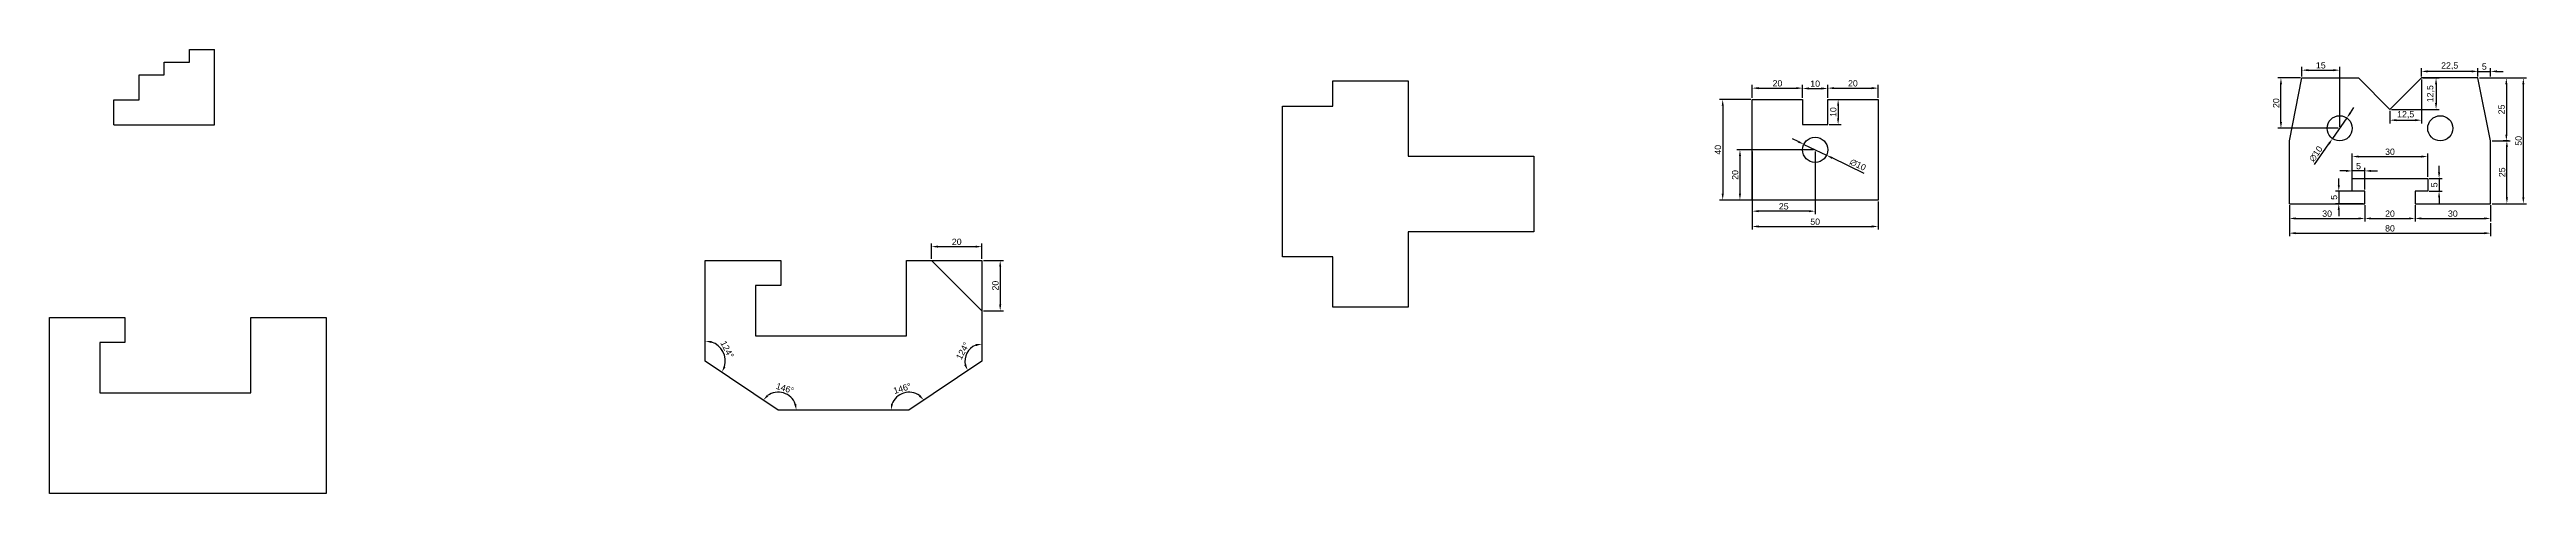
# Model space of a CAD drawing. Header units: millimetres. Extents: x 2360 to 3345, y 2267 to 2443.
import ezdxf

# ---------------------------------------------------------------- set-up
doc = ezdxf.new("R2010")
doc.units = ezdxf.units.MM
doc.styles.get("Standard").update_dxf_attribs({"font": 'arial.ttf'})
doc.dimstyles.new('ISO-25', dxfattribs={"dimtxt": 2.5, "dimasz": 2.5, "dimexe": 1.25, "dimexo": 0.625, "dimtad": 1, "dimtxsty": 'Standard', "dimcen": 2.5, "dimadec": 0, "dimazin": 0, "dimtfac": 1, "dimtmove": 0, "dimatfit": 3, "dimfxl": 1, "dimarcsym": 0})

# ---------------------------------------------------------------- blocks, each defined once
blk = doc.blocks.new('*D1')
at = {"color": 0, "lineweight": -2, "transparency": 16777216}
for p, q in [((2710.87, 2360.12), (2710.87, 2366.26)), ((2713.37, 2365.01), (2728.37, 2365.01)), ((2730.87, 2360.12), (2730.87, 2366.26))]:
    blk.add_line(p, q, dxfattribs=at)
at = {"color": 0, "transparency": 16777216}
for points in [[(2713.37, 2365.43), (2713.37, 2364.6), (2710.87, 2365.01)], [(2728.37, 2365.43), (2728.37, 2364.6), (2730.87, 2365.01)]]:
    blk.add_solid(points, dxfattribs=at)
at = {"layer": 'Defpoints', "color": 0, "transparency": 16777216}
for p in [(2730.87, 2365.01), (2710.87, 2359.5), (2730.87, 2359.5)]:
    blk.add_point(p, dxfattribs=at)
at = {"color": 0, "transparency": 16777216, "insert": (2720.87, 2366.92), "char_height": 2.5, "attachment_point": 5}
blk.add_mtext('20', dxfattribs=at)
blk = doc.blocks.new('*D2')
at = {"color": 0, "lineweight": -2, "transparency": 16777216}
for p, q in [((2731.5, 2359.5), (2739.4, 2359.5)), ((2738.15, 2357), (2738.15, 2342)), ((2731.5, 2339.5), (2739.4, 2339.5))]:
    blk.add_line(p, q, dxfattribs=at)
at = {"color": 0, "transparency": 16777216}
for points in [[(2737.74, 2357), (2738.57, 2357), (2738.15, 2359.5)], [(2737.74, 2342), (2738.57, 2342), (2738.15, 2339.5)]]:
    blk.add_solid(points, dxfattribs=at)
at = {"layer": 'Defpoints', "color": 0, "transparency": 16777216}
for p in [(2730.87, 2359.5), (2730.87, 2339.5), (2738.15, 2339.5)]:
    blk.add_point(p, dxfattribs=at)
at = {"color": 0, "transparency": 16777216, "insert": (2736.25, 2349.5), "char_height": 2.5, "attachment_point": 5, "rotation": 90}
blk.add_mtext('20', dxfattribs=at)
blk = doc.blocks.new('*D3')
at = {"color": 0, "lineweight": -2, "transparency": 16777216}
blk.add_arc((2701.85, 2299.93), 7.17, 54.06911, 159.93089, dxfattribs=at)
at = {"color": 0, "transparency": 16777216}
for points in [[(2706.36, 2306.03), (2705.76, 2305.45), (2707.8, 2303.94)], [(2695.53, 2302.32), (2694.71, 2302.46), (2694.68, 2299.93)]]:
    blk.add_solid(points, dxfattribs=at)
at = {"layer": 'Defpoints', "color": 0, "transparency": 16777216}
for p in [(2730.87, 2319.5), (2702.77, 2307.04), (2650.03, 2299.93), (2701.85, 2299.93), (2701.85, 2299.93)]:
    blk.add_point(p, dxfattribs=at)
at = {"color": 0, "transparency": 16777216, "insert": (2699.2, 2308.61), "char_height": 2.5, "attachment_point": 5, "rotation": 17}
blk.add_mtext('146°', dxfattribs=at)
blk = doc.blocks.new('*D4')
at = {"color": 0, "lineweight": -2, "transparency": 16777216}
blk.add_arc((2730.87, 2319.5), 6.78, 111.26045, 192.73955, dxfattribs=at)
at = {"color": 0, "transparency": 16777216}
for points in [[(2728.34, 2326.22), (2728.49, 2325.41), (2730.87, 2326.28)], [(2724.64, 2318.17), (2723.88, 2317.84), (2725.25, 2315.71)]]:
    blk.add_solid(points, dxfattribs=at)
at = {"layer": 'Defpoints', "color": 0, "transparency": 16777216}
for p in [(2730.87, 2339.5), (2726.39, 2324.59), (2730.87, 2319.5), (2730.87, 2319.5), (2701.85, 2299.93)]:
    blk.add_point(p, dxfattribs=at)
at = {"color": 0, "transparency": 16777216, "insert": (2723.23, 2323.56), "char_height": 2.5, "attachment_point": 5, "rotation": 62}
blk.add_mtext('124°', dxfattribs=at)
blk = doc.blocks.new('*D5')
at = {"color": 0, "lineweight": -2, "transparency": 16777216}
blk.add_arc((2649.89, 2299.93), 7.2, 19.99264, 126.00736, dxfattribs=at)
at = {"color": 0, "transparency": 16777216}
for points in [[(2645.95, 2305.46), (2645.35, 2306.04), (2643.92, 2303.95)], [(2657.06, 2302.46), (2656.24, 2302.32), (2657.09, 2299.93)]]:
    blk.add_solid(points, dxfattribs=at)
at = {"layer": 'Defpoints', "color": 0, "transparency": 16777216}
for p in [(2620.87, 2319.5), (2654.64, 2305.34), (2649.89, 2299.93), (2650.03, 2299.93), (2701.85, 2299.93)]:
    blk.add_point(p, dxfattribs=at)
at = {"color": 0, "transparency": 16777216, "insert": (2652.55, 2308.63), "char_height": 2.5, "attachment_point": 5, "rotation": 343}
blk.add_mtext('146°', dxfattribs=at)
blk = doc.blocks.new('*D6')
at = {"color": 0, "lineweight": -2, "transparency": 16777216}
blk.add_arc((2620.87, 2319.5), 7.97, 344.04496, 71.95504, dxfattribs=at)
at = {"color": 0, "transparency": 16777216}
for points in [[(2623.27, 2326.67), (2623.4, 2327.49), (2620.87, 2327.47)], [(2628.91, 2317.13), (2628.16, 2317.48), (2627.48, 2315.04)]]:
    blk.add_solid(points, dxfattribs=at)
at = {"layer": 'Defpoints', "color": 0, "transparency": 16777216}
for p in [(2620.87, 2359.5), (2620.87, 2319.5), (2620.87, 2319.5), (2628.78, 2320.52), (2649.89, 2299.93)]:
    blk.add_point(p, dxfattribs=at)
at = {"color": 0, "transparency": 16777216, "insert": (2629.57, 2324.12), "char_height": 2.5, "attachment_point": 5, "rotation": 298}
blk.add_mtext('124°', dxfattribs=at)
blk = doc.blocks.new('*D8')
at = {"color": 0, "lineweight": -2, "transparency": 16777216}
for p, q in [((3036.63, 2423.53), (3024.24, 2423.53)), ((3025.49, 2421.03), (3025.49, 2386.03)), ((3036.63, 2383.53), (3024.24, 2383.53))]:
    blk.add_line(p, q, dxfattribs=at)
at = {"color": 0, "transparency": 16777216}
for points in [[(3025.08, 2421.03), (3025.91, 2421.03), (3025.49, 2423.53)], [(3025.08, 2386.03), (3025.91, 2386.03), (3025.49, 2383.53)]]:
    blk.add_solid(points, dxfattribs=at)
at = {"layer": 'Defpoints', "color": 0, "transparency": 16777216}
for p in [(3037.26, 2423.53), (3025.49, 2383.53), (3037.26, 2383.53)]:
    blk.add_point(p, dxfattribs=at)
at = {"color": 0, "transparency": 16777216, "insert": (3023.59, 2403.53), "char_height": 2.5, "attachment_point": 5, "rotation": 90}
blk.add_mtext('40', dxfattribs=at)
blk = doc.blocks.new('*D9')
at = {"color": 0, "lineweight": -2, "transparency": 16777216}
for p, q in [((3037.26, 2424.15), (3037.26, 2429.3)), ((3039.76, 2428.05), (3054.76, 2428.05)), ((3057.26, 2424.15), (3057.26, 2429.3))]:
    blk.add_line(p, q, dxfattribs=at)
at = {"color": 0, "transparency": 16777216}
for points in [[(3039.76, 2428.47), (3039.76, 2427.63), (3037.26, 2428.05)], [(3054.76, 2428.47), (3054.76, 2427.63), (3057.26, 2428.05)]]:
    blk.add_solid(points, dxfattribs=at)
at = {"layer": 'Defpoints', "color": 0, "transparency": 16777216}
for p in [(3037.26, 2423.53), (3057.26, 2428.05), (3057.26, 2423.53)]:
    blk.add_point(p, dxfattribs=at)
at = {"color": 0, "transparency": 16777216, "insert": (3047.26, 2429.95), "char_height": 2.5, "attachment_point": 5}
blk.add_mtext('20', dxfattribs=at)
blk = doc.blocks.new('*D10')
at = {"color": 0, "lineweight": -2, "transparency": 16777216}
for p, q in [((3067.88, 2423.53), (3072.64, 2423.53)), ((3067.88, 2413.53), (3072.64, 2413.53)), ((3071.39, 2421.03), (3071.39, 2416.03))]:
    blk.add_line(p, q, dxfattribs=at)
at = {"color": 0, "transparency": 16777216}
for points in [[(3070.98, 2421.03), (3071.81, 2421.03), (3071.39, 2423.53)], [(3070.98, 2416.03), (3071.81, 2416.03), (3071.39, 2413.53)]]:
    blk.add_solid(points, dxfattribs=at)
at = {"layer": 'Defpoints', "color": 0, "transparency": 16777216}
for p in [(3067.26, 2423.53), (3067.26, 2413.53), (3071.39, 2413.53)]:
    blk.add_point(p, dxfattribs=at)
at = {"color": 0, "transparency": 16777216, "insert": (3069.49, 2418.53), "char_height": 2.5, "attachment_point": 5, "rotation": 90}
blk.add_mtext('10', dxfattribs=at)
blk = doc.blocks.new('*D11')
at = {"color": 0, "lineweight": -2, "transparency": 16777216}
for p, q in [((3057.26, 2424.15), (3057.26, 2429.17)), ((3059.76, 2427.92), (3064.76, 2427.92)), ((3067.26, 2424.15), (3067.26, 2429.17))]:
    blk.add_line(p, q, dxfattribs=at)
at = {"color": 0, "transparency": 16777216}
for points in [[(3059.76, 2428.33), (3059.76, 2427.5), (3057.26, 2427.92)], [(3064.76, 2428.33), (3064.76, 2427.5), (3067.26, 2427.92)]]:
    blk.add_solid(points, dxfattribs=at)
at = {"layer": 'Defpoints', "color": 0, "transparency": 16777216}
for p in [(3057.26, 2423.53), (3067.26, 2427.92), (3067.26, 2423.53)]:
    blk.add_point(p, dxfattribs=at)
at = {"color": 0, "transparency": 16777216, "insert": (3062.26, 2429.82), "char_height": 2.5, "attachment_point": 5}
blk.add_mtext('10', dxfattribs=at)
blk = doc.blocks.new('*D12')
at = {"color": 0, "lineweight": -2, "transparency": 16777216}
for p, q in [((3067.26, 2424.15), (3067.26, 2429.3)), ((3069.76, 2428.05), (3084.76, 2428.05)), ((3087.26, 2424.15), (3087.26, 2429.3))]:
    blk.add_line(p, q, dxfattribs=at)
at = {"color": 0, "transparency": 16777216}
for points in [[(3069.76, 2428.47), (3069.76, 2427.63), (3067.26, 2428.05)], [(3084.76, 2428.47), (3084.76, 2427.63), (3087.26, 2428.05)]]:
    blk.add_solid(points, dxfattribs=at)
at = {"layer": 'Defpoints', "color": 0, "transparency": 16777216}
for p in [(3067.26, 2423.53), (3087.26, 2428.05), (3087.26, 2423.53)]:
    blk.add_point(p, dxfattribs=at)
at = {"color": 0, "transparency": 16777216, "insert": (3077.26, 2429.95), "char_height": 2.5, "attachment_point": 5}
blk.add_mtext('20', dxfattribs=at)
blk = doc.blocks.new('*D13')
at = {"color": 0, "lineweight": -2, "transparency": 16777216}
for p, q in [((3037.26, 2382.9), (3037.26, 2371.78)), ((3087.26, 2382.9), (3087.26, 2371.78)), ((3039.76, 2373.03), (3084.76, 2373.03))]:
    blk.add_line(p, q, dxfattribs=at)
at = {"color": 0, "transparency": 16777216}
for points in [[(3039.76, 2373.45), (3039.76, 2372.61), (3037.26, 2373.03)], [(3084.76, 2373.45), (3084.76, 2372.61), (3087.26, 2373.03)]]:
    blk.add_solid(points, dxfattribs=at)
at = {"layer": 'Defpoints', "color": 0, "transparency": 16777216}
for p in [(3037.26, 2383.53), (3087.26, 2383.53), (3087.26, 2373.03)]:
    blk.add_point(p, dxfattribs=at)
at = {"color": 0, "transparency": 16777216, "insert": (3062.26, 2374.93), "char_height": 2.5, "attachment_point": 5}
blk.add_mtext('50', dxfattribs=at)
blk = doc.blocks.new('*D14')
at = {"color": 0, "lineweight": -2, "transparency": 16777216}
for p, q in [((3055.5, 2406.77), (3053.24, 2407.85)), ((3057.75, 2405.69), (3066.77, 2401.37)), ((3081.81, 2394.15), (3069.02, 2400.28))]:
    blk.add_line(p, q, dxfattribs=at)
at = {"color": 0, "transparency": 16777216}
for points in [[(3055.68, 2407.15), (3055.32, 2406.4), (3057.75, 2405.69)], [(3069.2, 2400.66), (3068.84, 2399.91), (3066.77, 2401.37)]]:
    blk.add_solid(points, dxfattribs=at)
at = {"layer": 'Defpoints', "color": 0, "transparency": 16777216}
for p in [(3057.75, 2405.69), (3066.77, 2401.37)]:
    blk.add_point(p, dxfattribs=at)
at = {"color": 0, "transparency": 16777216, "insert": (3079.26, 2397.56), "char_height": 2.5, "attachment_point": 5, "rotation": 334.36987}
blk.add_mtext('∅10', dxfattribs=at)
blk = doc.blocks.new('*D15')
at = {"color": 0, "lineweight": -2, "transparency": 16777216}
for p, q in [((3037.26, 2402.9), (3037.26, 2377.87)), ((3062.26, 2402.9), (3062.26, 2377.87)), ((3059.76, 2379.12), (3039.76, 2379.12))]:
    blk.add_line(p, q, dxfattribs=at)
at = {"color": 0, "transparency": 16777216}
for points in [[(3039.76, 2379.53), (3039.76, 2378.7), (3037.26, 2379.12)], [(3059.76, 2379.53), (3059.76, 2378.7), (3062.26, 2379.12)]]:
    blk.add_solid(points, dxfattribs=at)
at = {"layer": 'Defpoints', "color": 0, "transparency": 16777216}
for p in [(3037.26, 2403.53), (3062.26, 2403.53), (3037.26, 2379.12)]:
    blk.add_point(p, dxfattribs=at)
at = {"color": 0, "transparency": 16777216, "insert": (3049.76, 2381.02), "char_height": 2.5, "attachment_point": 5}
blk.add_mtext('25', dxfattribs=at)
blk = doc.blocks.new('*D16')
at = {"color": 0, "lineweight": -2, "transparency": 16777216}
for p, q in [((3061.63, 2403.53), (3031.1, 2403.53)), ((3032.35, 2401.03), (3032.35, 2386.03)), ((3061.63, 2383.53), (3031.1, 2383.53))]:
    blk.add_line(p, q, dxfattribs=at)
at = {"color": 0, "transparency": 16777216}
for points in [[(3031.93, 2401.03), (3032.76, 2401.03), (3032.35, 2403.53)], [(3031.93, 2386.03), (3032.76, 2386.03), (3032.35, 2383.53)]]:
    blk.add_solid(points, dxfattribs=at)
at = {"layer": 'Defpoints', "color": 0, "transparency": 16777216}
for p in [(3062.26, 2403.53), (3032.35, 2383.53), (3062.26, 2383.53)]:
    blk.add_point(p, dxfattribs=at)
at = {"color": 0, "transparency": 16777216, "insert": (3030.45, 2393.53), "char_height": 2.5, "attachment_point": 5, "rotation": 90}
blk.add_mtext('20', dxfattribs=at)
blk = doc.blocks.new('*D18')
at = {"color": 0, "lineweight": -2, "transparency": 16777216}
for p, q in [((3331.48, 2407.09), (3338.6, 2407.09)), ((3337.35, 2384.59), (3337.35, 2404.59)), ((3331.48, 2382.09), (3338.6, 2382.09))]:
    blk.add_line(p, q, dxfattribs=at)
at = {"color": 0, "transparency": 16777216}
for points in [[(3336.93, 2404.59), (3337.76, 2404.59), (3337.35, 2407.09)], [(3336.93, 2384.59), (3337.76, 2384.59), (3337.35, 2382.09)]]:
    blk.add_solid(points, dxfattribs=at)
at = {"layer": 'Defpoints', "color": 0, "transparency": 16777216}
for p in [(3330.86, 2407.09), (3337.35, 2407.09), (3330.86, 2382.09)]:
    blk.add_point(p, dxfattribs=at)
at = {"color": 0, "transparency": 16777216, "insert": (3335.45, 2394.59), "char_height": 2.5, "attachment_point": 5, "rotation": 90}
blk.add_mtext('25', dxfattribs=at)
blk = doc.blocks.new('*D24')
at = {"color": 0, "lineweight": -2, "transparency": 16777216}
for p, q in [((3323.36, 2434.72), (3320.86, 2434.72)), ((3325.86, 2432.72), (3325.86, 2435.97)), ((3325.86, 2434.72), (3330.86, 2434.72)), ((3330.86, 2432.72), (3330.86, 2435.97)), ((3333.36, 2434.72), (3335.86, 2434.72))]:
    blk.add_line(p, q, dxfattribs=at)
at = {"color": 0, "transparency": 16777216}
for points in [[(3323.36, 2435.13), (3323.36, 2434.3), (3325.86, 2434.72)], [(3333.36, 2435.13), (3333.36, 2434.3), (3330.86, 2434.72)]]:
    blk.add_solid(points, dxfattribs=at)
at = {"layer": 'Defpoints', "color": 0, "transparency": 16777216}
for p in [(3330.86, 2434.72), (3325.86, 2432.09), (3330.86, 2432.09)]:
    blk.add_point(p, dxfattribs=at)
at = {"color": 0, "transparency": 16777216, "insert": (3328.36, 2436.61), "char_height": 2.5, "attachment_point": 5}
blk.add_mtext('5', dxfattribs=at)
blk = doc.blocks.new('*D25')
at = {"color": 0, "lineweight": -2, "transparency": 16777216}
for p, q in [((3303.36, 2432.72), (3303.36, 2435.97)), ((3323.36, 2434.72), (3305.86, 2434.72)), ((3325.86, 2432.72), (3325.86, 2435.97))]:
    blk.add_line(p, q, dxfattribs=at)
at = {"color": 0, "transparency": 16777216}
for points in [[(3305.86, 2435.13), (3305.86, 2434.3), (3303.36, 2434.72)], [(3323.36, 2435.13), (3323.36, 2434.3), (3325.86, 2434.72)]]:
    blk.add_solid(points, dxfattribs=at)
at = {"layer": 'Defpoints', "color": 0, "transparency": 16777216}
for p in [(3303.36, 2434.72), (3303.36, 2432.09), (3325.86, 2432.09)]:
    blk.add_point(p, dxfattribs=at)
at = {"color": 0, "transparency": 16777216, "insert": (3314.61, 2436.84), "char_height": 2.5, "attachment_point": 5}
blk.add_mtext('22,5', dxfattribs=at)
blk = doc.blocks.new('*D26')
at = {"color": 0, "lineweight": -2, "transparency": 16777216}
for p, q in [((3310.39, 2394.59), (3310.39, 2397.09)), ((3306.48, 2392.09), (3311.64, 2392.09)), ((3306.48, 2387.09), (3311.64, 2387.09)), ((3310.39, 2392.09), (3310.39, 2387.09)), ((3310.39, 2384.59), (3310.39, 2382.09))]:
    blk.add_line(p, q, dxfattribs=at)
at = {"color": 0, "transparency": 16777216}
for points in [[(3309.98, 2394.59), (3310.81, 2394.59), (3310.39, 2392.09)], [(3309.98, 2384.59), (3310.81, 2384.59), (3310.39, 2387.09)]]:
    blk.add_solid(points, dxfattribs=at)
at = {"layer": 'Defpoints', "color": 0, "transparency": 16777216}
for p in [(3305.86, 2392.09), (3305.86, 2387.09), (3310.39, 2387.09)]:
    blk.add_point(p, dxfattribs=at)
at = {"color": 0, "transparency": 16777216, "insert": (3308.5, 2389.59), "char_height": 2.5, "attachment_point": 5, "rotation": 90}
blk.add_mtext('5', dxfattribs=at)
blk = doc.blocks.new('*D27')
at = {"color": 0, "lineweight": -2, "transparency": 16777216}
for p, q in [((3300.86, 2381.47), (3300.86, 2374.97)), ((3303.36, 2376.22), (3328.36, 2376.22)), ((3330.86, 2381.47), (3330.86, 2374.97))]:
    blk.add_line(p, q, dxfattribs=at)
at = {"color": 0, "transparency": 16777216}
for points in [[(3303.36, 2376.64), (3303.36, 2375.8), (3300.86, 2376.22)], [(3328.36, 2376.64), (3328.36, 2375.8), (3330.86, 2376.22)]]:
    blk.add_solid(points, dxfattribs=at)
at = {"layer": 'Defpoints', "color": 0, "transparency": 16777216}
for p in [(3300.86, 2382.09), (3330.86, 2382.09), (3330.86, 2376.22)]:
    blk.add_point(p, dxfattribs=at)
at = {"color": 0, "transparency": 16777216, "insert": (3315.86, 2378.12), "char_height": 2.5, "attachment_point": 5}
blk.add_mtext('30', dxfattribs=at)
blk = doc.blocks.new('*D28')
at = {"color": 0, "lineweight": -2, "transparency": 16777216}
for p, q in [((3280.86, 2381.47), (3280.86, 2374.97)), ((3283.36, 2376.22), (3298.36, 2376.22)), ((3300.86, 2381.47), (3300.86, 2374.97))]:
    blk.add_line(p, q, dxfattribs=at)
at = {"color": 0, "transparency": 16777216}
for points in [[(3283.36, 2376.64), (3283.36, 2375.8), (3280.86, 2376.22)], [(3298.36, 2376.64), (3298.36, 2375.8), (3300.86, 2376.22)]]:
    blk.add_solid(points, dxfattribs=at)
at = {"layer": 'Defpoints', "color": 0, "transparency": 16777216}
for p in [(3280.86, 2382.09), (3300.86, 2382.09), (3300.86, 2376.22)]:
    blk.add_point(p, dxfattribs=at)
at = {"color": 0, "transparency": 16777216, "insert": (3290.86, 2378.12), "char_height": 2.5, "attachment_point": 5}
blk.add_mtext('20', dxfattribs=at)
blk = doc.blocks.new('*D29')
at = {"color": 0, "lineweight": -2, "transparency": 16777216}
for p, q in [((3250.86, 2381.47), (3250.86, 2374.97)), ((3253.36, 2376.22), (3278.36, 2376.22)), ((3280.86, 2381.47), (3280.86, 2374.97))]:
    blk.add_line(p, q, dxfattribs=at)
at = {"color": 0, "transparency": 16777216}
for points in [[(3253.36, 2376.64), (3253.36, 2375.8), (3250.86, 2376.22)], [(3278.36, 2376.64), (3278.36, 2375.8), (3280.86, 2376.22)]]:
    blk.add_solid(points, dxfattribs=at)
at = {"layer": 'Defpoints', "color": 0, "transparency": 16777216}
for p in [(3250.86, 2382.09), (3280.86, 2382.09), (3280.86, 2376.22)]:
    blk.add_point(p, dxfattribs=at)
at = {"color": 0, "transparency": 16777216, "insert": (3265.86, 2378.12), "char_height": 2.5, "attachment_point": 5}
blk.add_mtext('30', dxfattribs=at)
blk = doc.blocks.new('*D30')
at = {"color": 0, "lineweight": -2, "transparency": 16777216}
for p, q in [((3250.86, 2375.6), (3250.86, 2369.12)), ((3330.86, 2374.35), (3330.86, 2369.12)), ((3253.36, 2370.37), (3328.36, 2370.37))]:
    blk.add_line(p, q, dxfattribs=at)
at = {"color": 0, "transparency": 16777216}
for points in [[(3253.36, 2370.79), (3253.36, 2369.95), (3250.86, 2370.37)], [(3328.36, 2370.79), (3328.36, 2369.95), (3330.86, 2370.37)]]:
    blk.add_solid(points, dxfattribs=at)
at = {"layer": 'Defpoints', "color": 0, "transparency": 16777216}
for p in [(3250.86, 2376.22), (3330.86, 2374.97), (3330.86, 2370.37)]:
    blk.add_point(p, dxfattribs=at)
at = {"color": 0, "transparency": 16777216, "insert": (3290.86, 2372.27), "char_height": 2.5, "attachment_point": 5}
blk.add_mtext('80', dxfattribs=at)
blk = doc.blocks.new('*D31')
at = {"color": 0, "lineweight": -2, "transparency": 16777216}
for p, q in [((3280.23, 2387.09), (3269.25, 2387.09)), ((3270.5, 2389.59), (3270.5, 2392.09)), ((3270.5, 2387.09), (3270.5, 2382.09)), ((3280.23, 2382.09), (3269.25, 2382.09)), ((3270.5, 2379.59), (3270.5, 2377.09))]:
    blk.add_line(p, q, dxfattribs=at)
at = {"color": 0, "transparency": 16777216}
for points in [[(3270.09, 2389.59), (3270.92, 2389.59), (3270.5, 2387.09)], [(3270.09, 2379.59), (3270.92, 2379.59), (3270.5, 2382.09)]]:
    blk.add_solid(points, dxfattribs=at)
at = {"layer": 'Defpoints', "color": 0, "transparency": 16777216}
for p in [(3280.86, 2387.09), (3270.5, 2382.09), (3280.86, 2382.09)]:
    blk.add_point(p, dxfattribs=at)
at = {"color": 0, "transparency": 16777216, "insert": (3268.61, 2384.59), "char_height": 2.5, "attachment_point": 5, "rotation": 90}
blk.add_mtext('5', dxfattribs=at)
blk = doc.blocks.new('*D32')
at = {"color": 0, "lineweight": -2, "transparency": 16777216}
for p, q in [((3275.86, 2392.72), (3275.86, 2402.09)), ((3278.36, 2400.84), (3303.36, 2400.84)), ((3305.86, 2392.72), (3305.86, 2402.09))]:
    blk.add_line(p, q, dxfattribs=at)
at = {"color": 0, "transparency": 16777216}
for points in [[(3278.36, 2401.26), (3278.36, 2400.43), (3275.86, 2400.84)], [(3303.36, 2401.26), (3303.36, 2400.43), (3305.86, 2400.84)]]:
    blk.add_solid(points, dxfattribs=at)
at = {"layer": 'Defpoints', "color": 0, "transparency": 16777216}
for p in [(3305.86, 2400.84), (3275.86, 2392.09), (3305.86, 2392.09)]:
    blk.add_point(p, dxfattribs=at)
at = {"color": 0, "transparency": 16777216, "insert": (3290.86, 2402.75), "char_height": 2.5, "attachment_point": 5}
blk.add_mtext('30', dxfattribs=at)
blk = doc.blocks.new('*D33')
at = {"color": 0, "lineweight": -2, "transparency": 16777216}
for p, q in [((3273.36, 2395.13), (3270.86, 2395.13)), ((3275.86, 2387.72), (3275.86, 2396.38)), ((3280.86, 2395.13), (3275.86, 2395.13)), ((3280.86, 2387.72), (3280.86, 2396.38)), ((3283.36, 2395.13), (3285.86, 2395.13))]:
    blk.add_line(p, q, dxfattribs=at)
at = {"color": 0, "transparency": 16777216}
for points in [[(3273.36, 2395.55), (3273.36, 2394.71), (3275.86, 2395.13)], [(3283.36, 2395.55), (3283.36, 2394.71), (3280.86, 2395.13)]]:
    blk.add_solid(points, dxfattribs=at)
at = {"layer": 'Defpoints', "color": 0, "transparency": 16777216}
for p in [(3275.86, 2395.13), (3275.86, 2387.09), (3280.86, 2387.09)]:
    blk.add_point(p, dxfattribs=at)
at = {"color": 0, "transparency": 16777216, "insert": (3278.36, 2397.03), "char_height": 2.5, "attachment_point": 5}
blk.add_mtext('5', dxfattribs=at)
blk = doc.blocks.new('*D37')
at = {"color": 0, "lineweight": -2, "transparency": 16777216}
for p, q in [((3326.48, 2432.09), (3338.39, 2432.09)), ((3337.14, 2429.59), (3337.14, 2409.59)), ((3337.97, 2407.09), (3335.89, 2407.09))]:
    blk.add_line(p, q, dxfattribs=at)
at = {"color": 0, "transparency": 16777216}
for points in [[(3336.73, 2429.59), (3337.56, 2429.59), (3337.14, 2432.09)], [(3336.73, 2409.59), (3337.56, 2409.59), (3337.14, 2407.09)]]:
    blk.add_solid(points, dxfattribs=at)
at = {"layer": 'Defpoints', "color": 0, "transparency": 16777216}
for p in [(3325.86, 2432.09), (3337.14, 2407.09), (3338.6, 2407.09)]:
    blk.add_point(p, dxfattribs=at)
at = {"color": 0, "transparency": 16777216, "insert": (3335.24, 2419.59), "char_height": 2.5, "attachment_point": 5, "rotation": 90}
blk.add_mtext('25', dxfattribs=at)
blk = doc.blocks.new('*D38')
at = {"color": 0, "lineweight": -2, "transparency": 16777216}
for p, q in [((3337.77, 2432.09), (3345.14, 2432.09)), ((3343.89, 2429.59), (3343.89, 2384.59)), ((3337.97, 2382.09), (3345.14, 2382.09))]:
    blk.add_line(p, q, dxfattribs=at)
at = {"color": 0, "transparency": 16777216}
for points in [[(3343.47, 2429.59), (3344.31, 2429.59), (3343.89, 2432.09)], [(3343.47, 2384.59), (3344.31, 2384.59), (3343.89, 2382.09)]]:
    blk.add_solid(points, dxfattribs=at)
at = {"layer": 'Defpoints', "color": 0, "transparency": 16777216}
for p in [(3337.14, 2432.09), (3337.35, 2382.09), (3343.89, 2382.09)]:
    blk.add_point(p, dxfattribs=at)
at = {"color": 0, "transparency": 16777216, "insert": (3341.99, 2407.09), "char_height": 2.5, "attachment_point": 5, "rotation": 90}
blk.add_mtext('50', dxfattribs=at)
blk = doc.blocks.new('*D41')
at = {"color": 0, "lineweight": -2, "transparency": 16777216}
for p, q in [((3255.86, 2432.72), (3255.86, 2436.46)), ((3258.36, 2435.21), (3268.36, 2435.21)), ((3270.86, 2412.72), (3270.86, 2436.46))]:
    blk.add_line(p, q, dxfattribs=at)
at = {"color": 0, "transparency": 16777216}
for points in [[(3258.36, 2435.62), (3258.36, 2434.79), (3255.86, 2435.21)], [(3268.36, 2435.62), (3268.36, 2434.79), (3270.86, 2435.21)]]:
    blk.add_solid(points, dxfattribs=at)
at = {"layer": 'Defpoints', "color": 0, "transparency": 16777216}
for p in [(3270.86, 2435.21), (3255.86, 2432.09), (3270.86, 2412.09)]:
    blk.add_point(p, dxfattribs=at)
at = {"color": 0, "transparency": 16777216, "insert": (3263.36, 2437.11), "char_height": 2.5, "attachment_point": 5}
blk.add_mtext('15', dxfattribs=at)
blk = doc.blocks.new('*D42')
at = {"color": 0, "lineweight": -2, "transparency": 16777216}
for p, q in [((3255.23, 2432.09), (3246.25, 2432.09)), ((3247.5, 2414.59), (3247.5, 2429.59)), ((3270.23, 2412.09), (3246.25, 2412.09))]:
    blk.add_line(p, q, dxfattribs=at)
at = {"color": 0, "transparency": 16777216}
for points in [[(3247.08, 2429.59), (3247.92, 2429.59), (3247.5, 2432.09)], [(3247.08, 2414.59), (3247.92, 2414.59), (3247.5, 2412.09)]]:
    blk.add_solid(points, dxfattribs=at)
at = {"layer": 'Defpoints', "color": 0, "transparency": 16777216}
for p in [(3247.5, 2432.09), (3255.86, 2432.09), (3270.86, 2412.09)]:
    blk.add_point(p, dxfattribs=at)
at = {"color": 0, "transparency": 16777216, "insert": (3245.6, 2422.09), "char_height": 2.5, "attachment_point": 5, "rotation": 90}
blk.add_mtext('20', dxfattribs=at)
blk = doc.blocks.new('*D43')
at = {"color": 0, "lineweight": -2, "transparency": 16777216}
for p, q in [((3273.7, 2416.2), (3268.01, 2407.98)), ((3275.12, 2418.26), (3276.54, 2420.32)), ((3260.88, 2397.66), (3266.59, 2405.92))]:
    blk.add_line(p, q, dxfattribs=at)
at = {"color": 0, "transparency": 16777216}
for points in [[(3274.78, 2418.5), (3275.47, 2418.02), (3273.7, 2416.2)], [(3266.25, 2406.16), (3266.93, 2405.68), (3268.01, 2407.98)]]:
    blk.add_solid(points, dxfattribs=at)
at = {"layer": 'Defpoints', "color": 0, "transparency": 16777216}
for p in [(3273.7, 2416.2), (3268.01, 2407.98)]:
    blk.add_point(p, dxfattribs=at)
at = {"color": 0, "transparency": 16777216, "insert": (3261.4, 2401.88), "char_height": 2.5, "attachment_point": 5, "rotation": 55.34134}
blk.add_mtext('∅10', dxfattribs=at)
blk = doc.blocks.new('*D44')
at = {"color": 0, "lineweight": -2, "transparency": 16777216}
for p, q in [((3303.98, 2432.09), (3310.44, 2432.09)), ((3309.19, 2429.59), (3309.19, 2422.09)), ((3291.48, 2419.59), (3310.44, 2419.59))]:
    blk.add_line(p, q, dxfattribs=at)
at = {"color": 0, "transparency": 16777216}
for points in [[(3308.77, 2429.59), (3309.6, 2429.59), (3309.19, 2432.09)], [(3308.77, 2422.09), (3309.6, 2422.09), (3309.19, 2419.59)]]:
    blk.add_solid(points, dxfattribs=at)
at = {"layer": 'Defpoints', "color": 0, "transparency": 16777216}
for p in [(3303.36, 2432.09), (3290.86, 2419.59), (3309.19, 2419.59)]:
    blk.add_point(p, dxfattribs=at)
at = {"color": 0, "transparency": 16777216, "insert": (3307.06, 2425.84), "char_height": 2.5, "attachment_point": 5, "rotation": 90}
blk.add_mtext('12,5', dxfattribs=at)
blk = doc.blocks.new('*D45')
at = {"color": 0, "lineweight": -2, "transparency": 16777216}
for p, q in [((3303.36, 2431.47), (3303.36, 2414.05)), ((3290.86, 2418.97), (3290.86, 2414.05)), ((3293.36, 2415.3), (3300.86, 2415.3))]:
    blk.add_line(p, q, dxfattribs=at)
at = {"color": 0, "transparency": 16777216}
for points in [[(3293.36, 2415.72), (3293.36, 2414.89), (3290.86, 2415.3)], [(3300.86, 2415.72), (3300.86, 2414.89), (3303.36, 2415.3)]]:
    blk.add_solid(points, dxfattribs=at)
at = {"layer": 'Defpoints', "color": 0, "transparency": 16777216}
for p in [(3303.36, 2432.09), (3290.86, 2419.59), (3303.36, 2415.3)]:
    blk.add_point(p, dxfattribs=at)
at = {"color": 0, "transparency": 16777216, "insert": (3297.11, 2417.43), "char_height": 2.5, "attachment_point": 5}
blk.add_mtext('12,5', dxfattribs=at)

msp = doc.modelspace()

# ---------------------------------------------------------------- linework, layer by layer
for p, q in [((2415.68, 2438.406), (2415.68, 2443.406)), ((2415.68, 2443.406), (2425.68, 2443.406)), ((2425.68, 2413.406), (2425.68, 2443.406)), ((2395.68, 2423.406), (2395.68, 2433.406)), ((2395.68, 2433.406), (2405.68, 2433.406)), ((2405.68, 2433.406), (2405.68, 2438.406)), ((2405.68, 2438.406), (2415.68, 2438.406)), ((2385.68, 2413.406), (2385.68, 2423.406)), ((2385.68, 2423.406), (2395.68, 2423.406)), ((2870.44, 2420.94), (2870.44, 2430.94)), ((2870.44, 2430.94), (2900.44, 2430.94)), ((2900.44, 2430.94), (2900.44, 2400.94)), ((3037.258, 2403.528), (3037.258, 2423.528)), ((3037.258, 2423.528), (3057.258, 2423.528)), ((3057.258, 2423.528), (3057.258, 2413.528)), ((3067.258, 2413.528), (3067.258, 2423.528)), ((3067.258, 2423.528), (3087.258, 2423.528)), ((3087.258, 2423.528), (3087.258, 2383.528)), ((3250.857, 2407.09), (3255.857, 2432.09)), ((3255.857, 2432.09), (3270.857, 2432.09)), ((3270.857, 2432.09), (3270.857, 2432.09)), ((3270.857, 2432.09), (3278.357, 2432.09)), ((3270.857, 2432.09), (3270.857, 2432.09)), ((3270.857, 2432.09), (3270.857, 2432.09)), ((3270.857, 2432.09), (3270.857, 2432.09)), ((3290.857, 2419.59), (3278.357, 2432.09)), ((3278.357, 2432.09), (3278.357, 2432.09)), ((3303.357, 2432.09), (3290.857, 2419.59)), ((3310.857, 2432.09), (3303.357, 2432.09)), ((3325.857, 2432.09), (3310.857, 2432.09)), ((3330.857, 2407.09), (3325.857, 2432.09)), ((2850.44, 2360.94), (2850.44, 2420.94)), ((2850.44, 2420.94), (2870.44, 2420.94)), ((3057.258, 2413.528), (3067.258, 2413.528)), ((2385.68, 2413.406), (2425.68, 2413.406)), ((3250.857, 2382.09), (3250.857, 2407.09)), ((3250.857, 2407.09), (3250.857, 2407.09)), ((3330.857, 2382.09), (3330.857, 2407.09)), ((3330.857, 2407.09), (3330.857, 2407.09)), ((2900.44, 2400.94), (2950.44, 2400.94)), ((2950.44, 2400.94), (2950.44, 2370.94)), ((3037.258, 2383.528), (3037.258, 2403.528)), ((3275.857, 2387.09), (3275.857, 2392.09)), ((3275.857, 2392.09), (3305.857, 2392.09)), ((3280.857, 2387.09), (3275.857, 2387.09)), ((3280.857, 2382.09), (3280.857, 2387.09)), ((3305.857, 2387.09), (3300.857, 2387.09)), ((3300.857, 2387.09), (3300.857, 2382.09)), ((3305.857, 2392.09), (3305.857, 2387.09)), ((3062.258, 2383.528), (3037.258, 2383.528)), ((3087.258, 2383.528), (3062.258, 2383.528)), ((3250.857, 2382.09), (3250.857, 2382.09)), ((3250.857, 2382.09), (3280.857, 2382.09)), ((3300.857, 2382.09), (3330.857, 2382.09)), ((2950.44, 2370.94), (2900.44, 2370.94)), ((2900.44, 2370.94), (2900.44, 2340.94)), ((2620.87, 2319.5), (2620.87, 2359.5)), ((2620.87, 2359.5), (2650.87, 2359.5)), ((2650.87, 2359.5), (2650.87, 2349.5)), ((2700.87, 2329.5), (2700.87, 2359.5)), ((2700.87, 2359.5), (2710.87, 2359.5)), ((2710.87, 2359.5), (2730.87, 2359.5)), ((2730.87, 2339.5), (2710.87, 2359.5)), ((2730.87, 2359.5), (2730.87, 2359.5)), ((2730.87, 2359.5), (2730.87, 2339.5)), ((2870.44, 2360.94), (2850.44, 2360.94)), ((2870.44, 2340.94), (2870.44, 2360.94)), ((2650.87, 2349.5), (2640.87, 2349.5)), ((2640.87, 2349.5), (2640.87, 2329.5)), ((2360.076, 2266.836), (2360.076, 2336.836)), ((2360.076, 2336.836), (2390.076, 2336.836)), ((2390.076, 2336.836), (2390.076, 2336.836)), ((2390.076, 2336.836), (2390.076, 2336.836)), ((2390.076, 2336.836), (2390.076, 2326.836)), ((2440.076, 2306.836), (2440.076, 2336.836)), ((2440.076, 2336.836), (2470.076, 2336.836)), ((2470.076, 2336.836), (2470.076, 2266.836)), ((2730.87, 2339.5), (2730.87, 2319.5)), ((2900.44, 2340.94), (2870.44, 2340.94)), ((2390.076, 2326.836), (2380.076, 2326.836)), ((2380.076, 2326.836), (2380.076, 2306.836)), ((2390.076, 2326.836), (2390.076, 2326.836)), ((2640.87, 2329.5), (2700.87, 2329.5)), ((2649.886, 2299.928), (2620.87, 2319.5)), ((2620.87, 2319.5), (2620.87, 2319.5)), ((2620.87, 2319.5), (2620.87, 2319.5)), ((2730.87, 2319.5), (2701.854, 2299.928)), ((2730.87, 2319.5), (2730.87, 2319.5)), ((2380.076, 2306.836), (2440.076, 2306.836)), ((2650.029, 2299.928), (2649.886, 2299.928)), ((2701.854, 2299.928), (2650.029, 2299.928)), ((2700.87, 2300.004), (2700.87, 2300.004)), ((2360.076, 2266.836), (2360.076, 2266.836)), ((2470.076, 2266.836), (2360.076, 2266.836))]:
    msp.add_line(p, q)
for centre in [(3270.857, 2412.09), (3310.857, 2412.09), (3062.258, 2403.528)]:
    msp.add_circle(centre, 5)

# ---------------------------------------------------------------- dimensions: what is measured, and where the dimension line sits
for base, p1, p2, picture, middle in [((3270.857, 2435.206), (3255.857, 2432.09), (3270.857, 2412.09), '*D41', (3263.357, 2437.108)), ((3303.357, 2434.716), (3325.857, 2432.09), (3303.357, 2432.09), '*D25', (3314.607, 2436.843)), ((3330.857, 2434.716), (3325.857, 2432.09), (3330.857, 2432.09), '*D24', (3328.357, 2436.612)), ((3057.258, 2428.05), (3037.258, 2423.528), (3057.258, 2423.528), '*D9', (3047.258, 2429.952)), ((3067.258, 2427.918), (3057.258, 2423.528), (3067.258, 2423.528), '*D11', (3062.258, 2429.819)), ((3087.258, 2428.05), (3067.258, 2423.528), (3087.258, 2423.528), '*D12', (3077.258, 2429.952)), ((3303.357, 2415.304), (3290.857, 2419.59), (3303.357, 2432.09), '*D45', (3297.107, 2417.431)), ((3305.857, 2400.843), (3275.857, 2392.09), (3305.857, 2392.09), '*D32', (3290.857, 2402.745)), ((3037.258, 2379.115), (3062.258, 2403.528), (3037.258, 2403.528), '*D15', (3049.758, 2381.017)), ((3275.857, 2395.129), (3280.857, 2387.09), (3275.857, 2387.09), '*D33', (3278.357, 2397.026)), ((3087.258, 2373.031), (3037.258, 2383.528), (3087.258, 2383.528), '*D13', (3062.258, 2374.933)), ((3280.857, 2376.22), (3250.857, 2382.09), (3280.857, 2382.09), '*D29', (3265.857, 2378.122)), ((3330.857, 2370.371), (3250.857, 2376.22), (3330.857, 2374.97), '*D30', (3290.857, 2372.272)), ((3300.857, 2376.22), (3280.857, 2382.09), (3300.857, 2382.09), '*D28', (3290.857, 2378.122)), ((3330.857, 2376.22), (3300.857, 2382.09), (3330.857, 2382.09), '*D27', (3315.857, 2378.122)), ((2730.87, 2365.014), (2710.87, 2359.5), (2730.87, 2359.5), '*D1', (2720.87, 2366.915))]:
    dim = msp.add_linear_dim(base=base, p1=p1, p2=p2, dimstyle='ISO-25')
    dim.commit()
    dim.dimension.update_dxf_attribs({"geometry": picture, "text_midpoint": middle})
for base, p1, p2, picture, middle in [((3025.494, 2383.528), (3037.258, 2423.528), (3037.258, 2383.528), '*D8', (3023.593, 2403.528)), ((3071.393, 2413.528), (3067.258, 2423.528), (3067.258, 2413.528), '*D10', (3069.491, 2418.528)), ((3247.499, 2432.09), (3270.857, 2412.09), (3255.857, 2432.09), '*D42', (3245.597, 2422.09)), ((3309.186, 2419.59), (3303.357, 2432.09), (3290.857, 2419.59), '*D44', (3307.059, 2425.84)), ((3337.142, 2407.09), (3325.857, 2432.09), (3338.598, 2407.09), '*D37', (3335.241, 2419.59)), ((3343.89, 2382.09), (3337.142, 2432.09), (3337.348, 2382.09), '*D38', (3341.988, 2407.09)), ((3337.348, 2407.09), (3330.857, 2382.09), (3330.857, 2407.09), '*D18', (3335.447, 2394.59)), ((3032.348, 2383.528), (3062.258, 2403.528), (3062.258, 2383.528), '*D16', (3030.446, 2393.528)), ((3310.394, 2387.09), (3305.857, 2392.09), (3305.857, 2387.09), '*D26', (3308.497, 2389.59)), ((3270.505, 2382.09), (3280.857, 2387.09), (3280.857, 2382.09), '*D31', (3268.608, 2384.59)), ((2738.154, 2339.5), (2730.87, 2359.5), (2730.87, 2339.5), '*D2', (2736.252, 2349.5))]:
    dim = msp.add_linear_dim(base=base, p1=p1, p2=p2, angle=90, dimstyle='ISO-25')
    dim.commit()
    dim.dimension.update_dxf_attribs({"geometry": picture, "text_midpoint": middle})
dim = msp.add_diameter_dim_2p(p1=(3273.701, 2416.203), p2=(3268.014, 2407.978), dimstyle='ISO-25')
dim.commit()
dim.dimension.update_dxf_attribs({"geometry": '*D43', "text_midpoint": (3261.404, 2401.884)})
dim = msp.add_diameter_dim_2p(p1=(3057.75, 2405.691), p2=(3066.766, 2401.365), dimstyle='ISO-25')
dim.commit()
dim.dimension.update_dxf_attribs({"geometry": '*D14', "text_midpoint": (3078.407, 2395.78), "dimtype": 163})
for base, line1, line2, picture, middle in [((2628.776, 2320.517), ((2620.87, 2319.5), (2620.87, 2359.5)), ((2649.886, 2299.928), (2620.87, 2319.5)), '*D6', (2629.568, 2324.124)), ((2726.395, 2324.588), ((2730.87, 2339.5), (2730.87, 2319.5)), ((2730.87, 2319.5), (2701.854, 2299.928)), '*D4', (2723.227, 2323.564)), ((2654.642, 2305.335), ((2649.886, 2299.928), (2620.87, 2319.5)), ((2701.854, 2299.928), (2650.029, 2299.928)), '*D5', (2652.548, 2308.633)), ((2702.77, 2307.043), ((2730.87, 2319.5), (2701.854, 2299.928)), ((2701.854, 2299.928), (2650.029, 2299.928)), '*D3', (2699.2, 2308.607))]:
    dim = msp.add_angular_dim_2l(base=base, line1=line1, line2=line2, dimstyle='ISO-25')
    dim.commit()
    dim.dimension.update_dxf_attribs({"geometry": picture, "text_midpoint": middle})

doc.saveas('drawing.dxf')
